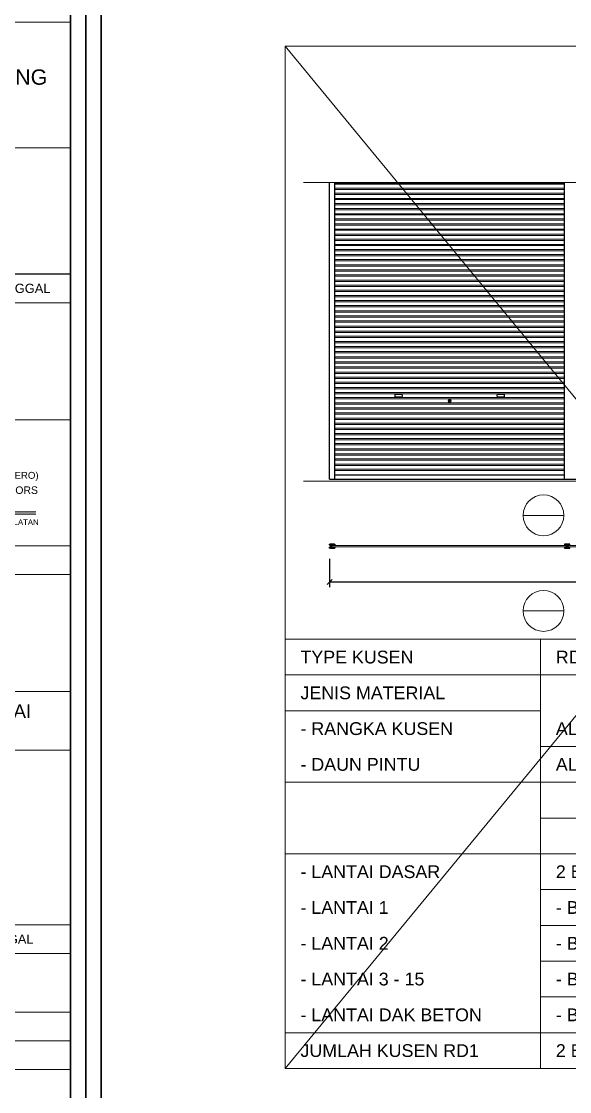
# Model space of a CAD drawing. Header units: millimetres. Extents: x -108 to 357, y -17 to 192.
# Drawn here: x 292.38 to 303.11, y 28.03 to 48.97 of the extents above; entities that cross this region are included whole.
import ezdxf
from ezdxf.enums import TextEntityAlignment as Align

# ---------------------------------------------------------------- set-up
doc = ezdxf.new("R2010")
doc.units = ezdxf.units.MM
doc.layers.get('defpoints').update_dxf_attribs({"color": 1})
for name, color, linetype, lineweight in [('ars', 11, 'Continuous', 0), ('KOP', 7, 'Continuous', 20), ('KOP GARIS', 1, 'Continuous', 30), ('lan', 7, 'Continuous', 15), ('NOT', 7, 'Continuous', 20), ('tem', 5, 'Continuous', 20), ('u', 6, 'Continuous', 20)]:
    doc.layers.add(name, color=color, linetype=linetype, lineweight=lineweight)
doc.layers.add('Kusen', color=30, linetype='Continuous')
doc.styles.add('BOLD', font='arial.ttf')
doc.styles.get("Standard").update_dxf_attribs({"font": 'arial.ttf'})
doc.dimstyles.new('SK-50', dxfattribs={"dimscale": 0, "dimtxt": 0.2, "dimasz": 0.1, "dimexe": 0.1, "dimexo": 0, "dimgap": 0.1, "dimtad": 1, "dimdec": 0, "dimlfac": 50, "dimzin": 0, "dimdsep": 46, "dimtxsty": 'Standard', "dimblk": 'OBLIQUE', "dimcen": 0.09, "dimclrd": 256, "dimclre": 256, "dimclrt": 256, "dimadec": 0, "dimazin": 0, "dimtfac": 1, "dimtdec": 0, "dimtofl": 0, "dimtmove": 0, "dimatfit": 3, "dimldrblk": 'OBLIQUE', "dimfxl": 0, "dimtolj": 1, "dimtzin": 0, "dimarcsym": 0})

# ---------------------------------------------------------------- blocks, each defined once
blk = doc.blocks.new('Ndtpd')
blk.add_line((0.747, 0), (-0.747, 0))
blk.add_circle((0, 0), 0.747)
at = {"flags": 4}
for tag, height, p in [('NO', 0.5, (0, 0.148)), ('NOLBR', 0.3, (0, -0.398))]:
    blk.add_attdef(tag, text='', height=height, dxfattribs=at).set_placement(p, align=Align.CENTER)
for tag, p, height in [('NDTPD', (1.516, 0.148), 0.5), ('SKALA', (1.523, -0.398), 0.3)]:
    blk.add_attdef(tag, p, '', height=height, dxfattribs=at)
blk = doc.blocks.new('_Oblique')
at = {"color": 0, "linetype": 'ByBlock', "lineweight": -2}
blk.add_line((-0.5, -0.5), (0.5, 0.5), dxfattribs=at)
blk = doc.blocks.new('*D338')
at = {"layer": 'defpoints', "color": 0}
for p in [(298.415, 38.455), (309.815, 38.455), (309.815, 38.005)]:
    blk.add_point(p, dxfattribs=at)
at = {"layer": 'u', "lineweight": -2}
for p, q in [((298.415, 38.455), (298.415, 37.905)), ((309.815, 38.455), (309.815, 37.905)), ((298.415, 38.005), (309.815, 38.005))]:
    blk.add_line(p, q, dxfattribs=at)
at = {"layer": 'u', "lineweight": -2, "xscale": 0.1, "yscale": 0.1, "zscale": 0.1, "rotation": 180}
blk.add_blockref('_Oblique', (298.415, 38.005), dxfattribs=at)
at = {"layer": 'u', "lineweight": -2, "xscale": 0.1, "yscale": 0.1, "zscale": 0.1}
blk.add_blockref('_Oblique', (309.815, 38.005), dxfattribs=at)
at = {"layer": 'u', "insert": (304.115, 38.207), "char_height": 0.2, "attachment_point": 5}
blk.add_mtext('\\A1;570', dxfattribs=at)
blk = doc.blocks.new('KOP A3 DED')
at = {"color": 8, "linetype": 'Continuous'}
blk.add_line((15.51, 10.967), (20.8, 10.967), dxfattribs=at)
blk.add_lwpolyline([(-21, 29.697), (21, 29.697), (21, 0), (-21, 0), (-21, 29.697)])
at = {"layer": 'KOP'}
for p, q in [((15.51, 14.253), (20.8, 14.253)), ((15.51, 12.61), (20.8, 12.61)), ((15.51, 10.967), (20.8, 10.967)), ((15.51, 10.592), (20.8, 10.592)), ((15.51, 9.064), (20.8, 9.064)), ((20.348, 7.865), (17.164, 7.865)), ((17.164, 7.835), (20.348, 7.835)), ((15.51, 7.421), (20.8, 7.421)), ((15.51, 7.046), (20.8, 7.046)), ((15.51, 5.519), (20.8, 5.519)), ((15.51, 4.755), (20.8, 4.755)), ((15.51, 2.478), (20.8, 2.478)), ((15.51, 2.102), (20.8, 2.102)), ((15.51, 1.339), (20.8, 1.339)), ((15.51, 0.964), (20.8, 0.964)), ((20.8, 0.589), (15.51, 0.589))]:
    blk.add_line(p, q, dxfattribs=at)
blk.add_solid([(17.164, 7.865), (17.164, 7.835), (20.348, 7.865), (20.348, 7.835)], dxfattribs=at)
at = {"layer": 'KOP GARIS'}
blk.add_lwpolyline([(-20.8, 29.497), (20.8, 29.497), (20.8, 0.2), (-20.8, 0.2)], close=True, dxfattribs=at)
at = {"layer": 'KOP', "style": 'BOLD'}
for s, height, p in [('DINAS PERUMAHAN DAN GEDUNG', 0.19998, (18.155, 13.535)), ('TANGGAL', 0.12, (20.139, 10.779)), ('DIAJUKAN DAN DISETUJUI SEBAGAI', 0.17498, (18.155, 5.264)), ('TANGGAL', 0.12, (19.918, 2.29))]:
    blk.add_text(s, height=height, dxfattribs=at).set_placement(p, align=Align.MIDDLE_CENTER)
blk.add_text('(PERSERO)', height=0.09, dxfattribs=at).set_placement((19.686, 8.295))
blk.add_text('CIVIL ENGINEERING & GENERAL CONTRACTORS', height=0.09753, dxfattribs=at).set_placement((18.756, 8.098), align=Align.CENTER)
at = {"layer": 'KOP'}
blk.add_text('JL.ISKANDARSYAH 1 NO.6 KEBAYORAN BARU-JAKARTA SELATAN', height=0.07252, dxfattribs=at).set_placement((17.16, 7.693))
at = {"layer": 'KOP', "style": 'BOLD'}
for tag, p in [('JUDUL1', (15.945, 4.092)), ('JUDUL2', (15.945, 3.747)), ('JUDUL3', (15.945, 3.427)), ('NO', (17.215, 1.101)), ('REFF', (17.207, 0.727)), ('FILE', (17.189, 0.336))]:
    blk.add_attdef(tag, p, '', height=0.12, dxfattribs=at)
for tag, p in [('SCALE1', (18.171, 1.948)), ('DATE', (19.9, 1.757)), ('NAME', (16.363, 1.738)), ('SCALE2', (18.169, 1.733)), ('SCALE3', (18.17, 1.521))]:
    blk.add_attdef(tag, text='', height=0.12, dxfattribs=at).set_placement(p, align=Align.MIDDLE_CENTER)

msp = doc.modelspace()

# ---------------------------------------------------------------- linework, layer by layer
at = {"layer": 'ars'}
for p, q in [((303.01497, 45.81074), (298.51497, 45.81074)), ((303.01497, 45.78508), (298.51497, 45.78508)), ((303.01497, 45.71074), (298.51497, 45.71074)), ((303.01497, 45.68508), (298.51497, 45.68508)), ((303.01497, 45.61074), (298.51497, 45.61074)), ((303.01497, 45.58508), (298.51497, 45.58508)), ((303.01497, 45.51074), (298.51497, 45.51074)), ((303.01497, 45.48508), (298.51497, 45.48508)), ((303.01497, 45.41074), (298.51497, 45.41074)), ((303.01497, 45.38508), (298.51497, 45.38508)), ((303.01497, 45.31074), (298.51497, 45.31074)), ((303.01497, 45.28508), (298.51497, 45.28508)), ((303.01497, 45.21074), (298.51497, 45.21074)), ((303.01497, 45.18508), (298.51497, 45.18508)), ((303.01497, 45.11074), (298.51497, 45.11074)), ((303.01497, 45.08508), (298.51497, 45.08508)), ((303.01497, 45.01074), (298.51497, 45.01074)), ((303.01497, 44.98508), (298.51497, 44.98508)), ((303.01497, 44.91074), (298.51497, 44.91074)), ((303.01497, 44.88508), (298.51497, 44.88508)), ((303.01497, 44.81074), (298.51497, 44.81074)), ((303.01497, 44.78508), (298.51497, 44.78508)), ((303.01497, 44.71074), (298.51497, 44.71074)), ((303.01497, 44.68508), (298.51497, 44.68508)), ((303.01497, 44.61074), (298.51497, 44.61074)), ((303.01497, 44.58508), (298.51497, 44.58508)), ((303.01497, 44.51074), (298.51497, 44.51074)), ((303.01497, 44.48508), (298.51497, 44.48508)), ((303.01497, 44.41074), (298.51497, 44.41074)), ((303.01497, 44.38508), (298.51497, 44.38508)), ((303.01497, 44.31074), (298.51497, 44.31074)), ((303.01497, 44.28508), (298.51497, 44.28508)), ((303.01497, 44.21074), (298.51497, 44.21074)), ((303.01497, 44.18508), (298.51497, 44.18508)), ((303.01497, 44.11074), (298.51497, 44.11074)), ((303.01497, 44.08508), (298.51497, 44.08508)), ((303.01497, 44.01074), (298.51497, 44.01074)), ((303.01497, 43.98508), (298.51497, 43.98508)), ((303.01497, 43.91074), (298.51497, 43.91074)), ((303.01497, 43.88508), (298.51497, 43.88508)), ((303.01497, 43.81074), (298.51497, 43.81074)), ((303.01497, 43.78508), (298.51497, 43.78508)), ((303.01497, 43.71074), (298.51497, 43.71074)), ((303.01497, 43.68508), (298.51497, 43.68508)), ((303.01497, 43.61074), (298.51497, 43.61074)), ((303.01497, 43.58508), (298.51497, 43.58508)), ((303.01497, 43.51074), (298.51497, 43.51074)), ((303.01497, 43.48508), (298.51497, 43.48508)), ((303.01497, 43.41074), (298.51497, 43.41074)), ((303.01497, 43.38508), (298.51497, 43.38508)), ((303.01497, 43.31074), (298.51497, 43.31074)), ((303.01497, 43.28508), (298.51497, 43.28508)), ((303.01497, 43.21074), (298.51497, 43.21074)), ((303.01497, 43.18508), (298.51497, 43.18508)), ((303.01497, 43.11074), (298.51497, 43.11074)), ((303.01497, 43.08508), (298.51497, 43.08508)), ((303.01497, 43.01074), (298.51497, 43.01074)), ((303.01497, 42.98508), (298.51497, 42.98508)), ((303.01497, 42.91074), (298.51497, 42.91074)), ((303.01497, 42.88508), (298.51497, 42.88508)), ((303.01497, 42.81074), (298.51497, 42.81074)), ((303.01497, 42.78508), (298.51497, 42.78508)), ((303.01497, 42.71074), (298.51497, 42.71074)), ((303.01497, 42.68508), (298.51497, 42.68508)), ((303.01497, 42.61074), (298.51497, 42.61074)), ((303.01497, 42.58508), (298.51497, 42.58508)), ((303.01497, 42.51074), (298.51497, 42.51074)), ((303.01497, 42.48508), (298.51497, 42.48508)), ((303.01497, 42.41074), (298.51497, 42.41074)), ((303.01497, 42.38508), (298.51497, 42.38508)), ((303.01497, 42.31074), (298.51497, 42.31074)), ((303.01497, 42.28508), (298.51497, 42.28508)), ((303.01497, 42.21074), (298.51497, 42.21074)), ((303.01497, 42.18508), (298.51497, 42.18508)), ((303.01497, 42.11074), (298.51497, 42.11074)), ((303.01497, 42.08508), (298.51497, 42.08508)), ((303.01497, 42.01074), (298.51497, 42.01074)), ((303.01497, 41.98508), (298.51497, 41.98508)), ((303.01497, 41.91074), (298.51497, 41.91074)), ((303.01497, 41.88508), (298.51497, 41.88508)), ((303.01497, 41.81074), (298.51497, 41.81074)), ((303.01497, 41.78508), (298.51497, 41.78508)), ((303.01497, 41.71074), (298.51497, 41.71074)), ((303.01497, 41.68508), (298.51497, 41.68508)), ((303.01497, 41.61074), (298.51497, 41.61074)), ((303.01497, 41.58508), (298.51497, 41.58508)), ((303.01497, 41.51074), (298.51497, 41.51074)), ((303.01497, 41.48508), (298.51497, 41.48508)), ((303.01497, 41.41074), (298.51497, 41.41074)), ((303.01497, 41.38508), (298.51497, 41.38508)), ((303.01497, 41.31074), (298.51497, 41.31074)), ((303.01497, 41.28508), (298.51497, 41.28508)), ((303.01497, 41.21074), (298.51497, 41.21074)), ((303.01497, 41.18508), (298.51497, 41.18508)), ((303.01497, 41.11074), (298.51497, 41.11074)), ((303.01497, 41.08508), (298.51497, 41.08508)), ((303.01497, 41.01074), (298.51497, 41.01074)), ((303.01497, 40.98508), (298.51497, 40.98508)), ((303.01497, 40.91074), (298.51497, 40.91074)), ((303.01497, 40.88508), (298.51497, 40.88508)), ((303.01497, 40.81074), (298.51497, 40.81074)), ((303.01497, 40.78508), (298.51497, 40.78508)), ((303.01497, 40.71074), (298.51497, 40.71074)), ((303.01497, 40.68508), (298.51497, 40.68508)), ((303.01497, 40.61074), (298.51497, 40.61074)), ((303.01497, 40.58508), (298.51497, 40.58508)), ((303.01497, 40.51074), (298.51497, 40.51074)), ((303.01497, 40.48508), (298.51497, 40.48508)), ((303.01497, 40.41074), (298.51497, 40.41074)), ((303.01497, 40.38508), (298.51497, 40.38508)), ((303.01497, 40.31074), (298.51497, 40.31074)), ((303.01497, 40.28508), (298.51497, 40.28508)), ((303.01497, 40.21074), (298.51497, 40.21074)), ((303.01497, 40.18508), (298.51497, 40.18508))]:
    msp.add_line(p, q, dxfattribs=at)
for points in [[(300.75997, 41.55791), (300.75997, 41.53791), (300.76997, 41.53791), (300.76997, 41.55791)], [(303.04497, 38.69035), (298.45497, 38.69035), (298.45497, 38.72035), (303.04497, 38.72035)], [(303.08497, 38.69035), (307.64496, 38.69035), (307.64496, 38.72035), (303.08497, 38.72035)]]:
    msp.add_lwpolyline(points, close=True, dxfattribs=at)
for radius in [0.03, 0.02]:
    msp.add_circle((300.76497, 41.54791), radius, dxfattribs=at)
at = {"layer": 'Kusen'}
for p, q in [((298.41497, 40.01791), (298.41497, 45.81791)), ((298.51497, 40.01791), (298.51497, 45.81791)), ((303.01497, 40.01791), (303.01497, 45.81791)), ((298.41497, 40.01791), (309.81496, 40.01791)), ((298.51497, 40.09791), (303.01497, 40.09791))]:
    msp.add_line(p, q, dxfattribs=at)
for points in [[(299.81497, 41.61791), (299.71497, 41.61791, -0.41421356), (299.69497, 41.63791), (299.69497, 41.65791, -0.41421356), (299.71497, 41.67791), (299.81497, 41.67791, -0.41421356), (299.83497, 41.65791), (299.83497, 41.63791, -0.41421356)], [(301.81497, 41.61791), (301.71497, 41.61791, -0.41421356), (301.69497, 41.63791), (301.69497, 41.65791, -0.41421356), (301.71497, 41.67791), (301.81497, 41.67791, -0.41421356), (301.83497, 41.65791), (301.83497, 41.63791, -0.41421356)], [(298.49797, 38.73135), (298.49797, 38.72835), (298.51197, 38.72835), (298.51197, 38.74235), (298.41797, 38.74235), (298.41797, 38.72835), (298.43197, 38.72835, -0.41421356), (298.43797, 38.72235), (298.43797, 38.68835, -0.41421356), (298.43197, 38.68235), (298.41797, 38.68235), (298.41797, 38.66835), (298.51197, 38.66835), (298.51197, 38.68235), (298.49797, 38.68235), (298.49797, 38.67935), (298.49497, 38.67935), (298.49497, 38.68335, -0.41421356), (298.49697, 38.68535), (298.51197, 38.68535, -0.41421356), (298.51497, 38.68235), (298.51497, 38.66835, -0.41421356), (298.51197, 38.66535), (298.41797, 38.66535, -0.41421356), (298.41497, 38.66835), (298.41497, 38.68235, -0.41421356), (298.41797, 38.68535), (298.43197, 38.68535, 0.41421356), (298.43497, 38.68835), (298.43497, 38.72235, 0.41421356), (298.43197, 38.72535), (298.41797, 38.72535, -0.41421356), (298.41497, 38.72835), (298.41497, 38.74235, -0.41421356), (298.41797, 38.74535), (298.51197, 38.74535, -0.41421356), (298.51497, 38.74235), (298.51497, 38.72835, -0.41421356), (298.51197, 38.72535), (298.49697, 38.72535, -0.41421356), (298.49497, 38.72735), (298.49497, 38.73135)], [(303.11497, 38.74235, 0.41421356), (303.11197, 38.74535), (303.01797, 38.74535, 0.41421356), (303.01497, 38.74235), (303.01497, 38.72835, 0.41421356), (303.01797, 38.72535), (303.05197, 38.72535, -0.41421356), (303.05497, 38.72235), (303.05497, 38.68835, -0.41421356), (303.05197, 38.68535), (303.01797, 38.68535, 0.41421356), (303.01497, 38.68235), (303.01497, 38.66835, 0.41421356), (303.01797, 38.66535), (303.11197, 38.66535, 0.41421356), (303.11497, 38.66835), (303.11497, 38.68235, 0.41421356), (303.11197, 38.68535), (303.07797, 38.68535, -0.41421356), (303.07497, 38.68835), (303.07497, 38.72235, -0.41421356), (303.07797, 38.72535), (303.11197, 38.72535, 0.41421356), (303.11497, 38.72835)], [(303.11197, 38.74235), (303.11197, 38.72835), (303.07797, 38.72835, 0.41421356), (303.07197, 38.72235), (303.07197, 38.68835, 0.41421356), (303.07797, 38.68235), (303.11197, 38.68235), (303.11197, 38.66835), (303.01797, 38.66835), (303.01797, 38.68235), (303.05197, 38.68235, 0.41421356), (303.05797, 38.68835), (303.05797, 38.72235, 0.41421356), (303.05197, 38.72835), (303.01797, 38.72835), (303.01797, 38.74235)]]:
    msp.add_lwpolyline(points, format="xyb", close=True, dxfattribs=at)
at = {"layer": 'lan'}
for p, q in [((297.54364, 28.48506), (297.54364, 48.48506)), ((314.04364, 48.48506), (297.54364, 48.48506)), ((297.90471, 39.97791), (310.50959, 39.97791)), ((314.04364, 36.88506), (297.54364, 36.88506)), ((302.54364, 28.48506), (302.54364, 36.88506)), ((314.04364, 36.18506), (297.54364, 36.18506)), ((302.54364, 35.48506), (297.54364, 35.48506)), ((314.04364, 34.78506), (302.54364, 34.78506)), ((314.04364, 34.08506), (297.54364, 34.08506)), ((314.04364, 33.38506), (302.54364, 33.38506)), ((314.04364, 32.68506), (297.54364, 32.68506)), ((314.04364, 31.98506), (302.54364, 31.98506)), ((314.04364, 31.28506), (302.54364, 31.28506)), ((314.04364, 30.58506), (302.54364, 30.58506)), ((314.04364, 29.88506), (302.54364, 29.88506)), ((314.04364, 29.18506), (297.54364, 29.18506)), ((314.04364, 28.48506), (297.54364, 28.48506))]:
    msp.add_line(p, q, dxfattribs=at)
at = {"layer": 'tem'}
msp.add_line((310.50959, 45.81791), (297.90471, 45.81791), dxfattribs=at)
at = {"layer": 'u'}
for points in [[(297.54364, 48.48506), (314.04364, 28.48506)], [(297.54364, 28.48506), (314.04364, 48.48506)]]:
    msp.add_lwpolyline(points, dxfattribs=at)

# ---------------------------------------------------------------- block references
at = {"xscale": 1.5, "yscale": 1.5, "zscale": 1.5}
for p in [(262.13958, 27.58074), (325.13958, 27.58074)]:
    msp.add_blockref('KOP A3 DED', p, dxfattribs=at)
at = {"layer": 'NOT'}
ref = msp.add_blockref('Ndtpd', (302.60211, 39.3078), dxfattribs=dict(at, xscale=0.5354752342704153, yscale=0.5354752342704153, zscale=0.5354752342704153))
ref.add_attrib('NDTPD', 'TAMPAK RD1', (303.4139, 39.38682), dxfattribs={"layer": '0', "height": 0.3, "flags": 4})
ref.add_attrib('SKALA', 'SKALA 1 : 50', (303.41777, 39.09449), dxfattribs={"layer": '0', "height": 0.2, "flags": 4})
ref = msp.add_blockref('Ndtpd', (302.60211, 37.43786), dxfattribs=dict(at, xscale=0.5354752342704153, yscale=0.5354752342704153, zscale=0.5354752342704153))
ref.add_attrib('NDTPD', 'DENAH RD1', (303.4139, 37.51687), dxfattribs={"layer": '0', "height": 0.3, "flags": 4})
ref.add_attrib('SKALA', 'SKALA 1 : 50', (303.41777, 37.22454), dxfattribs={"layer": '0', "height": 0.2, "flags": 4})

# ---------------------------------------------------------------- texts
for s, p in [('TYPE KUSEN', (297.84364, 36.41006)), ('RD1 ( ROLLING DOOR )', (302.84364, 36.41006)), ('JENIS MATERIAL', (297.84364, 35.71006)), ('- RANGKA KUSEN', (297.84364, 35.01006)), ('ALUMUNIUM', (302.84364, 35.01006)), ('- DAUN PINTU', (297.84364, 34.31006)), ('ALUMUNIUM', (302.84364, 34.31006)), ('- LANTAI DASAR', (297.84364, 32.21006)), ('2 BUAH', (302.84364, 32.21006)), ('- LANTAI 1', (297.84364, 31.51006)), ('- BUAH', (302.84364, 31.51006)), ('- LANTAI 2', (297.84364, 30.81006)), ('- BUAH', (302.84364, 30.81006)), ('- LANTAI 3 - 15', (297.84364, 30.11006)), ('- BUAH', (302.84364, 30.11006)), ('- LANTAI DAK BETON', (297.84364, 29.41006)), ('- BUAH', (302.84364, 29.41006)), ('JUMLAH KUSEN RD1', (297.84364, 28.71006)), ('2 BUAH', (302.84364, 28.71006))]:
    msp.add_text(s, height=0.25, dxfattribs=at).set_placement(p)

# ---------------------------------------------------------------- dimensions: what is measured, and where the dimension line sits
at = {"layer": 'u'}
dim = msp.add_linear_dim(base=(309.81497, 38.00535), p1=(298.41497, 38.45535), p2=(309.81497, 38.45535), dimstyle='SK-50', override={"dimscale": 1, "dimtxt": 0.2}, dxfattribs=at)
dim.commit()
dim.dimension.update_dxf_attribs({"geometry": '*D338', "text_midpoint": (304.11497, 38.00535), "dimtype": 160})

doc.saveas('drawing.dxf')
